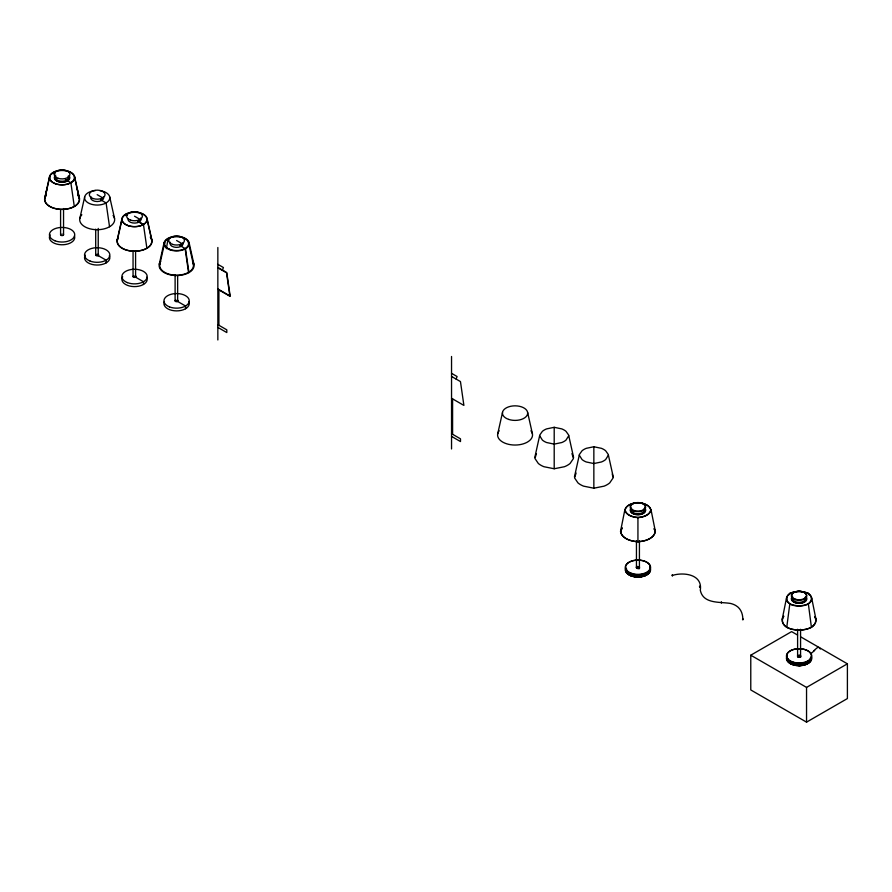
<?xml version="1.0" encoding="UTF-8"?>
<svg xmlns="http://www.w3.org/2000/svg" width="892" height="892" viewBox="0 0 892 892"><rect width="100%" height="100%" fill="white"/><g stroke="black" fill="none" stroke-linecap="round" stroke-linejoin="round"><path stroke-width="1.34" d="M672.211 575.017L672.457 576.076L672.356 574.849M699.629 586.958L699.495 586.211M700.41 586.178L699.596 587.014M786.733 627.399L789.788 604.107A14.138 8.162 0 0 0 808.275 604.04A14.138 8.162 0 0 0 808.264 593.436A14.138 8.162 0 0 0 789.888 593.448M789.598 594.607L789.788 593.37M571.962 453.593L573.444 458.51L570.077 463.472A21.52 12.421 0 0 1 564.446 466.717L554.2 468.757L543.953 466.717A21.52 12.421 0 0 1 538.322 463.472L534.955 458.51L536.438 453.593M612.28 474.042L613.094 477.945L609.715 482.906A21.52 12.421 0 0 1 604.096 486.151L593.849 488.203L583.602 486.151A21.52 12.421 0 0 1 577.971 482.906L574.593 477.945L576.087 473.028M53.052 173.817L53.264 172.58L54.914 173.539M125.516 215.652L125.727 214.415L127.378 215.373M166.369 248.69L168.086 238.8M620.475 531.643L624.79 510.113M534.787 457.551L539.783 435.006L542.392 431.327A16.747 9.667 0 0 1 546.606 428.896L554.2 427.313L561.793 428.896A16.747 9.667 0 0 1 566.007 431.327L568.617 435.006L573.612 457.551M568.75 435.709L566.007 440.09A16.747 9.667 0 0 1 561.793 442.532L554.2 444.116L546.606 442.532A16.747 9.667 0 0 1 542.392 440.09L539.638 435.709M574.437 476.986L579.432 454.441L582.041 450.772A16.747 9.667 0 0 1 586.256 448.33L593.849 446.747L601.442 448.33A16.747 9.667 0 0 1 605.657 450.772L608.255 454.441L613.261 476.986M608.4 455.154L605.657 459.536A16.747 9.667 0 0 1 601.442 461.967L593.849 463.55L586.256 461.967A16.747 9.667 0 0 1 582.041 459.536L579.287 455.154M782.217 619.238L786.588 597.562M44.745 198.057L49.562 176.56M44.89 198.314L49.684 176.928M45.001 197.812L47.298 187.565M79.823 218.495L84.684 196.831M117.209 239.892L122.026 218.395M117.354 240.149L122.148 218.763M159.267 264.177L164.083 242.702M159.813 264.456L164.719 242.557M497.68 433.969L502.519 412.405M813.983 650.48L814.552 650.536L813.995 650.58M101.788 200.432L102.736 197.868L97.183 194.668M139.141 221.996L140.077 219.432L134.536 216.221M181.199 246.281L182.146 243.717L176.594 240.505M222.454 270.098L223.401 267.533L217.849 264.333M456.147 379.1L457.083 376.524L451.542 373.324M629.707 574.894L630.945 575.217M797.927 665.209L799.7 665.778L799.99 664.964M644.459 574.961L645.195 575.563L646.165 574.894M799.7 665.778C802.644 664.116 793.445 665.733 800.325 665.231M629.808 575.05L630.689 575.563M644.793 575.318L646.722 574.102M801.116 637.089L847.4 663.815L847.4 698.559L806.546 722.141L750.774 689.94L750.774 655.196L791.617 631.614L797.548 635.037M750.774 655.196L806.546 687.398L847.4 663.815M743.081 619.75L742.501 619.75M810.427 653.457C813.582 653.279 817.83 643.533 820.328 649.008M742.601 618.747L743.014 618.825M672.39 575.407C683.751 571.917 702.773 574.314 700.309 590.259C703.186 604.297 720.19 601.621 730.749 603.494A16.647 9.611 0 0 1 736.012 605.668C740.761 608.4 742.936 614.019 742.791 619.293M799.087 656.077L800.068 656.345A3.501 2.854 0 0 0 800.659 657.047M799.7 665.465L798.184 664.964M451.542 376.446L460.462 381.586L463.896 405.414L451.542 398.278M100.528 199.708L106.103 202.93L109.538 226.746M137.881 221.272L143.456 224.494L146.89 248.31M179.939 245.556L185.514 248.779L188.948 272.595M217.849 267.444L226.769 272.595L230.203 296.412L217.849 289.287M65.372 179.571L70.869 182.749L74.281 206.398M137.836 221.406L143.333 224.583M217.849 267.767L226.535 272.774L229.868 295.91L217.849 288.963M451.542 433.668L460.495 438.842L460.495 441.562L451.542 436.389M97.183 255.012L106.137 260.174L106.137 262.895M134.536 276.565L143.489 281.738L143.489 284.459M176.594 300.849L185.547 306.023L185.547 308.743M217.849 324.677L226.802 329.839L226.802 332.56L217.849 327.397M637.936 567.457L638.639 568.126A3.501 2.018 60 0 0 638.895 568.75M644.136 574.682L644.938 575.217M527.618 412.405L532.446 433.969M189.037 242.434L193.988 264.545M188.468 242.557L193.386 264.456M146.912 218.763L151.707 240.149M109.694 196.831L114.544 218.495M74.449 176.928L79.243 198.314M76.835 187.565L79.132 197.812M147.035 218.395L151.93 240.26M74.571 176.56L79.466 198.425M811.586 597.562L815.957 619.238M651.093 510.113L655.408 531.643M808.386 593.37L808.576 594.607M185.112 248.623L188.524 272.361M808.386 604.107L811.43 627.399M806.546 687.398L806.546 722.141M800.57 629.284L800.57 656.311M797.604 629.284L797.604 656.311M721.383 601.766L721.383 603.115M639.419 540.73L639.419 567.758M637.936 517.706L637.936 541.723A18.219 10.526 0 0 0 655.051 531.822A18.219 10.526 0 0 0 654.182 529.179M636.453 540.585L636.453 567.613M593.849 446.747L593.849 488.203M554.2 427.313L554.2 468.757M452.59 398.891L452.59 434.27M451.542 356.488L451.542 448.966M218.897 289.889L218.897 325.279M217.849 247.497L217.849 339.975M177.642 275.606L177.642 301.463M175.111 275.026L175.111 300.894M135.584 251.321L135.584 277.178M133.053 250.741L133.053 276.609M98.231 228.397L98.231 255.614M95.7 229.177L95.7 255.045M63.544 208.538L63.544 234.808M60.589 209.765L60.589 234.663M638.951 567.658A1.539 0.892 0 0 1 639.386 568.639M636.777 567.747A1.539 0.892 0 0 1 637.301 567.513M649.811 569.163A11.908 6.868 0 0 1 637.512 576.522A11.908 6.868 0 0 1 626.162 568.672M649.811 567.925A12.377 7.147 0 0 1 638.817 577.057A12.377 7.147 0 0 1 625.693 568.918M649.8 567.145A12.666 7.314 0 0 1 638.393 577.001A12.666 7.314 0 0 1 625.783 567.635M649.822 569.531A11.908 6.868 0 0 1 637.479 576.756A11.908 6.868 0 0 1 626.128 569.007A11.964 6.902 0 0 0 637.791 576.834A11.964 6.902 0 0 0 649.833 569.23M638.962 566.532A1.561 0.903 0 0 1 638.962 567.892A1.561 0.903 0 0 1 636.632 567.702A1.561 0.903 0 0 1 637.289 566.387M193.118 263.475A16.87 9.745 0 0 1 176.594 275.204A16.87 9.745 0 0 1 160.081 263.475M192.482 261.278A17.472 10.08 0 0 1 176.594 275.55A17.472 10.08 0 0 1 160.705 261.278M188.747 301.518A12.666 7.314 0 0 1 176.594 310.884A12.666 7.314 0 0 1 164.44 301.518M182.96 242.825A6.512 3.758 0 0 1 176.125 247.374A6.512 3.758 0 0 1 170.495 242.312M177.118 300.047A1.483 0.859 0 0 1 177.865 301.295A1.483 0.859 0 0 1 175.601 301.485A1.483 0.859 0 0 1 175.702 300.169M113.072 215.429A17.472 10.08 0 0 1 96.559 229.701A17.472 10.08 0 0 1 81.852 214.782M99.871 190.665A12.611 7.281 0 0 1 107.464 202.005A12.611 7.281 0 0 1 86.412 201.57A12.611 7.281 0 0 1 95.388 190.576M97.707 254.198A1.483 0.859 0 0 1 98.454 255.458A1.483 0.859 0 0 1 96.191 255.636A1.483 0.859 0 0 1 96.291 254.32M109.337 255.669A12.666 7.314 0 0 1 96.737 265.036A12.666 7.314 0 0 1 85.32 255.179M103.427 196.719A6.512 3.758 0 0 1 97.183 201.536A6.512 3.758 0 0 1 90.939 196.719M150.425 236.993A17.472 10.08 0 0 1 135.16 251.265A17.472 10.08 0 0 1 118.168 237.662M135.149 275.784A1.483 0.859 0 0 1 135.762 277.055A1.483 0.859 0 0 1 133.51 277.189A1.483 0.859 0 0 1 133.644 275.884M146.678 277.234A12.666 7.314 0 0 1 134.079 286.6A12.666 7.314 0 0 1 122.672 276.732M140.635 218.027A6.512 3.758 0 0 1 134.993 223.089A6.512 3.758 0 0 1 128.169 218.54M150.38 237.216A17.271 9.968 0 0 1 135.394 251.143A17.271 9.968 0 0 1 118.079 238.153M77.916 195.381A17.271 9.968 0 0 1 62.072 209.319A17.271 9.968 0 0 1 46.217 195.381M77.961 195.158A17.472 10.08 0 0 1 62.696 209.43A17.472 10.08 0 0 1 45.704 195.827M68.84 176.293A7.381 4.259 0 0 1 61.704 182.247A7.381 4.259 0 0 1 55.616 175.914M69.197 175.88A7.772 4.493 0 0 1 61.314 182.135A7.772 4.493 0 0 1 55.661 175.122M62.875 234.016A1.483 0.859 0 0 1 63.232 235.265A1.483 0.859 0 0 1 61.046 235.354A1.483 0.859 0 0 1 61.091 234.083M74.437 235.901A12.666 7.314 0 0 1 61.169 244.754A12.666 7.314 0 0 1 50.197 234.897M68.171 176.192A6.512 3.758 0 0 1 62.529 181.254A6.512 3.758 0 0 1 55.705 176.705M530.952 430.769A17.472 10.08 0 0 1 515.063 445.041A17.472 10.08 0 0 1 499.174 430.769M644.392 508.395A7.381 4.259 0 0 1 638.304 514.717A7.381 4.259 0 0 1 631.157 508.763M644.738 507.961A7.772 4.493 0 0 1 637.936 514.628A7.772 4.493 0 0 1 631.146 507.961M644.18 508.919A6.512 3.758 0 0 1 637.936 513.747A6.512 3.758 0 0 1 631.692 508.919M637.947 541.7A18.219 10.526 0 0 1 620.832 531.822A18.219 10.526 0 0 1 622.248 528.332M654.092 528.532A18.409 10.626 0 0 1 655.241 531.643A18.409 10.637 0 0 1 637.925 541.622A18.409 10.626 0 0 1 620.642 531.632A18.409 10.626 0 0 1 622.248 527.874M638.906 567.033A1.483 0.859 0 0 1 638.906 568.338A1.483 0.859 0 0 1 636.687 568.148A1.483 0.859 0 0 1 637.323 566.911M649.376 570.612A11.551 6.668 0 0 1 636.297 576.265A11.551 6.668 0 0 1 626.507 568.706M649.354 571.036A11.551 6.668 0 0 1 636.464 576.633A11.551 6.668 0 0 1 626.452 569.341M799.7 655.531A1.483 0.859 0 0 1 800.314 656.791A1.483 0.859 0 0 1 798.061 656.936A1.483 0.859 0 0 1 798.195 655.631M814.764 616.985A18.219 10.526 0 0 1 811.174 627.433A18.219 10.526 0 0 1 786.978 627.433M786.989 627.433A18.219 10.526 0 0 1 783.733 616.483M808.119 593.381A13.949 8.05 0 0 1 808.119 603.839A13.949 8.05 0 0 1 790.022 603.828A13.949 8.05 0 0 1 790.044 593.381M808.141 593.392A13.949 8.05 0 0 0 790.022 593.392A14.138 8.162 0 0 0 789.911 604.051M814.786 616.528A18.409 10.626 0 0 1 811.307 627.332A18.409 10.626 0 0 1 786.844 627.321A18.409 10.626 0 0 1 783.689 616.071M805.186 597.294A6.512 3.758 0 0 1 799.778 602.345A6.512 3.758 0 0 1 792.642 598.075M805.643 597.127A7.381 4.259 0 0 1 799.087 603.349A7.381 4.259 0 0 1 792.52 597.127M805.989 596.703A7.772 4.493 0 0 1 803.781 602.345A7.772 4.493 0 0 1 793.78 602.055A7.772 4.493 0 0 1 792.575 596.313M797.548 656.947A1.539 0.892 0 0 1 798.251 656.2M799.723 656.144A1.539 0.892 0 0 1 800.626 656.947M787.179 658.285A11.908 6.868 0 0 0 799.511 665.153A11.908 6.868 0 0 0 810.962 657.794A11.964 6.902 0 0 1 799.087 665.465A11.964 6.902 0 0 1 787.179 657.906M811.33 657.538A12.377 7.147 0 0 1 798.206 665.688A12.377 7.147 0 0 1 787.212 656.545M811.241 656.256A12.666 7.314 0 0 1 798.63 665.633A12.666 7.314 0 0 1 787.223 655.765M810.939 657.861A11.908 6.868 0 0 1 799.366 665.376A11.908 6.868 0 0 1 787.201 658.184M799.622 655.018A1.539 0.892 0 0 1 800.38 656.334A1.539 0.892 0 0 1 797.994 656.479A1.539 0.892 0 0 1 798.251 655.107M810.605 657.805A11.551 6.668 0 0 1 799.5 664.953A11.551 6.668 0 0 1 787.536 658.285M810.46 657.761A11.496 6.634 0 0 1 800.169 665.298A11.496 6.634 0 0 1 787.603 659.01M631.603 573.779A12.666 7.314 0 0 0 650.602 567.446A12.666 7.314 0 0 0 631.603 561.113A12.666 7.314 0 0 0 631.603 573.779M631.748 573.4A12.377 7.147 0 0 0 650.313 567.212A12.377 7.147 0 0 0 631.748 561.023A12.377 7.147 0 0 0 631.748 573.4M169.547 249.247A12.02 6.935 0 0 0 188.546 244.341A12.02 6.935 0 0 0 171.688 237.294A12.02 6.935 0 0 0 169.547 249.247M170.294 249.938A12.611 7.281 0 0 0 189.204 243.627A12.611 7.281 0 0 0 170.294 237.317A12.611 7.281 0 0 0 170.294 249.938M169.502 306.904A12.666 7.314 0 0 0 189.227 301.373A12.666 7.314 0 0 0 171.063 294.282A12.666 7.314 0 0 0 169.502 306.904M172.669 244.43A7.85 4.527 0 0 0 184.443 240.505A7.85 4.527 0 0 0 172.669 236.592A7.85 4.527 0 0 0 172.669 244.43M90.092 261.066A12.666 7.314 0 0 0 109.816 255.525A12.666 7.314 0 0 0 91.653 248.433A12.666 7.314 0 0 0 90.092 261.066M93.259 198.582A7.85 4.527 0 0 0 105.033 194.668A7.85 4.527 0 0 0 93.259 190.743A7.85 4.527 0 0 0 93.259 198.582M127.467 225.375A12.611 7.281 0 0 0 147.113 219.867A12.611 7.281 0 0 0 129.017 212.798A12.611 7.281 0 0 0 127.467 225.375M127.433 282.619A12.666 7.314 0 0 0 147.169 277.089A12.666 7.314 0 0 0 128.994 269.997A12.666 7.314 0 0 0 127.433 282.619M130.611 220.146A7.85 4.527 0 0 0 142.386 216.221A7.85 4.527 0 0 0 130.611 212.307A7.85 4.527 0 0 0 130.611 220.146M128.303 225.732A12.455 7.192 0 0 0 146.979 219.499A12.455 7.192 0 0 0 128.303 213.277A12.455 7.192 0 0 0 128.303 225.732M54.758 183.484A12.455 7.192 0 0 0 74.449 178.411A12.455 7.192 0 0 0 56.988 171.108A12.455 7.192 0 0 0 54.758 183.484M55.761 183.819A12.611 7.281 0 0 0 74.683 177.508A12.611 7.281 0 0 0 55.761 171.197A12.611 7.281 0 0 0 55.761 183.819M54.969 240.784A12.666 7.314 0 0 0 74.705 235.254A12.666 7.314 0 0 0 56.531 228.162A12.666 7.314 0 0 0 54.969 240.784M58.147 178.311A7.85 4.527 0 0 0 69.91 174.386A7.85 4.527 0 0 0 58.147 170.472A7.85 4.527 0 0 0 58.147 178.311M508.763 419.43A12.611 7.281 0 0 0 527.674 413.119A12.611 7.281 0 0 0 508.763 406.808A12.611 7.281 0 0 0 508.763 419.43M634.223 510.581A7.437 4.293 0 0 0 645.373 506.868A7.437 4.293 0 0 0 634.223 503.144A7.437 4.293 0 0 0 634.223 510.581M634.078 511.038A7.716 4.449 0 0 0 645.652 507.18A7.716 4.449 0 0 0 634.078 503.322A7.716 4.449 0 0 0 634.078 511.038M637.925 517.616A14.138 8.162 0 0 0 650.926 510.113A14.138 8.162 0 0 0 637.925 502.62A13.949 8.05 0 0 0 625.147 509.99A13.949 8.05 0 0 0 637.947 517.371A13.949 8.05 0 0 0 650.736 509.979A13.949 8.05 0 0 0 637.925 502.597A14.138 8.162 0 0 0 624.946 510.124A14.138 8.162 0 0 0 637.947 517.616M794.917 599.045A7.437 4.293 0 0 0 806.502 595.8A7.437 4.293 0 0 0 795.831 591.63A7.437 4.293 0 0 0 794.917 599.045M795.229 599.669A7.716 4.449 0 0 0 806.792 595.811A7.716 4.449 0 0 0 795.229 591.953A7.716 4.449 0 0 0 795.229 599.669M792.754 662.41A12.666 7.314 0 0 0 811.753 656.077A12.666 7.314 0 0 0 792.754 649.744A12.666 7.314 0 0 0 792.754 662.41M792.899 662.02A12.377 7.147 0 0 0 811.452 655.832A12.377 7.147 0 0 0 792.899 649.655A12.377 7.147 0 0 0 792.899 662.02"/></g></svg>
